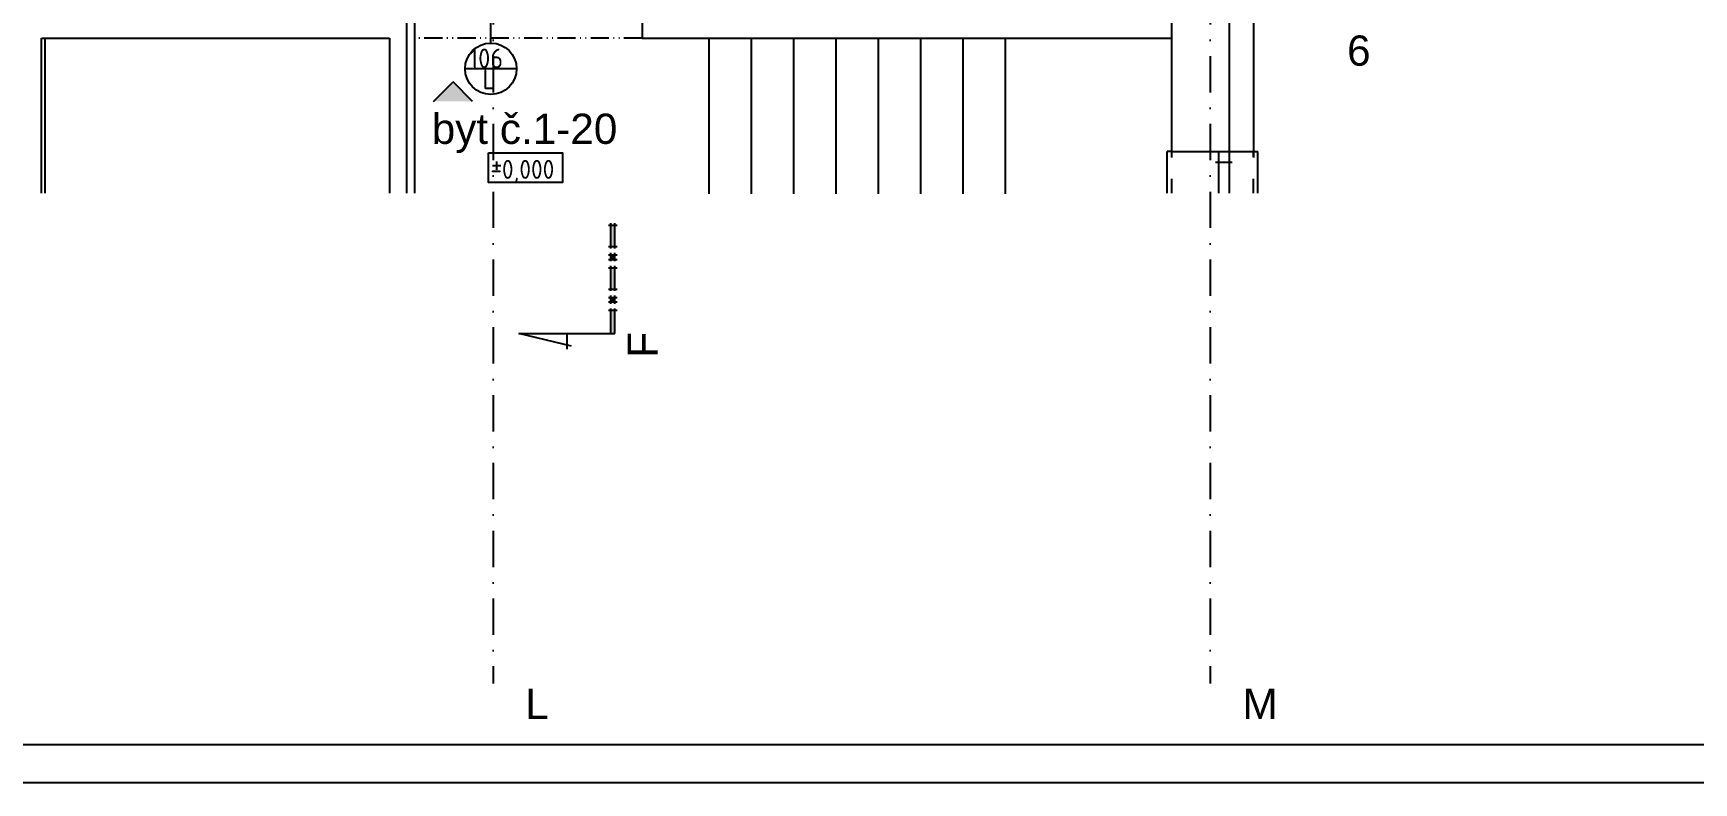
# Model space of a CAD drawing. Extents: x 4511820 to 5180432, y -1526536 to -944957.
# Drawn here: x 5148378 to 5159353, y -1317557 to -1312603 of the extents above; entities that cross this region are included whole.
import ezdxf

# ---------------------------------------------------------------- set-up
doc = ezdxf.new("R2010")
doc.units = 0
doc.header["$MEASUREMENT"] = 0
for name, pattern in [('ACAD_ISO03W100', [30, 12, -18]), ('ACAD_ISO12W100', [22, 12, -3, 0.5, -3, 0.5, -3]), ('BODKOCIARKOVANA_3', [5.6, 3, -1.3, 0, -1.3])]:
    doc.linetypes.add(name, pattern=pattern)
for name, color, linetype in [('DVERE', 45, 'CONTINUOUS'), ('MÚRY', 1, 'CONTINUOUS'), ('OKNÁ', 143, 'CONTINUOUS'), ('osi', 253, 'CONTINUOUS'), ('POPIS', 7, 'CONTINUOUS'), ('TENKÁ', 7, 'CONTINUOUS')]:
    doc.layers.add(name, color=color, linetype=linetype)
doc.styles.add('styl1', font='arial.ttf')
doc.styles.add('Style-Arial', font='arial.ttf')
doc.styles.add('STYLE1', font='isocp.shx')

msp = doc.modelspace()

# ---------------------------------------------------------------- hatches: boundary and pattern name
at = {"layer": 'TENKÁ'}
h = msp.add_hatch(color=256, dxfattribs=at)
h.dxf.hatch_style = 1
h.paths.add_polyline_path([(5151280.91, -1313054.102), (5151024.09, -1313054.102), (5151152.5, -1312925.691)])
h = msp.add_hatch(color=256, dxfattribs=at)
h.dxf.hatch_style = 1
h.paths.add_polyline_path([(5152222.5, -1314012.816), (5152196.625, -1314012.816), (5152196.625, -1313871.691), (5152222.5, -1313871.691)])
h = msp.add_hatch(color=256, dxfattribs=at)
h.dxf.hatch_style = 1
h.paths.add_polyline_path([(5152222.5, -1314097.941), (5152196.625, -1314097.941), (5152196.625, -1314067.691), (5152222.5, -1314067.691)])
h = msp.add_hatch(color=256, dxfattribs=at)
h.dxf.hatch_style = 1
h.paths.add_polyline_path([(5152222.5, -1314152.816), (5152222.5, -1314293.941), (5152196.625, -1314293.941), (5152196.625, -1314152.816)])
h = msp.add_hatch(color=256, dxfattribs=at)
h.dxf.hatch_style = 1
h.paths.add_polyline_path([(5152222.5, -1314379.066), (5152196.625, -1314379.066), (5152196.625, -1314348.816), (5152222.5, -1314348.816)])
h = msp.add_hatch(color=256, dxfattribs=at)
h.dxf.hatch_style = 1
h.paths.add_polyline_path([(5152222.5, -1314433.941), (5152222.5, -1314587.566), (5152196.625, -1314587.566), (5152196.625, -1314433.941)])

# ---------------------------------------------------------------- linework, layer by layer
at = {"layer": 'DVERE', "ltscale": 0.25}
for p, q in [((5151402.5, -1312668), (5151402.5, -1311290.691)), ((5151572.5, -1312838), (5151232.5, -1312838)), ((5151572.5, -1312838), (5151232.5, -1312838))]:
    msp.add_line(p, q, dxfattribs=at)
msp.add_circle((5151402.5, -1312838), 170, dxfattribs=at)
at = {"layer": 'MÚRY'}
for p, q in [((5156442.5, -1310615.191), (5156442.5, -1313425.191)), ((5156442.5, -1310838), (5156442.5, -1313385.191)), ((5150897.5, -1312335.191), (5150897.5, -1313661.191)), ((5152402.5, -1312335.191), (5152402.5, -1312635.191)), ((5148432.5, -1312635.191), (5150732.5, -1312635.191)), ((5152402.5, -1312635.191), (5155902.5, -1312635.191)), ((5155902.5, -1313425.191), (5155902.5, -1312635.191)), ((5155902.5, -1313385.191), (5155902.5, -1312635.191)), ((5155902.5, -1313385.191), (5156442.5, -1313385.191))]:
    msp.add_line(p, q, dxfattribs=at)
at = {"layer": 'MÚRY', "ltscale": 0.25}
for p, q in [((5148432.5, -1313661.191), (5148432.5, -1312635.191)), ((5150732.5, -1312635.191), (5150732.5, -1313661.191))]:
    msp.add_line(p, q, dxfattribs=at)
at = {"layer": 'OKNÁ', "ltscale": 0.25}
for p, q in [((5156192.5, -1313455.191), (5156302.5, -1313455.191)), ((5156192.5, -1313455.191), (5156302.5, -1313455.191)), ((5156212.5, -1313385.191), (5156212.5, -1313661.191)), ((5156282.5, -1313385.191), (5156282.5, -1313661.191))]:
    msp.add_line(p, q, dxfattribs=at)
at = {"layer": 'osi', "linetype": 'BODKOCIARKOVANA_3', "ltscale": 80}
for p, q in [((5151417.5, -1284972.097), (5151417.5, -1316900)), ((5156157.5, -1284972.097), (5156157.5, -1316900))]:
    msp.add_line(p, q, dxfattribs=at)
at = {"layer": 'TENKÁ'}
for p, q in [((5150847.5, -1313661.191), (5150847.5, -1312385.191)), ((5155902.5, -1312635.191), (5155902.5, -1312385.191)), ((5156282.5, -1312385.191), (5156282.5, -1313425.191)), ((5156282.5, -1312385.191), (5156282.5, -1313385.191)), ((5152842.5, -1312635.191), (5152842.5, -1313665.191)), ((5153122.5, -1312635.191), (5153122.5, -1313665.191)), ((5153402.5, -1312635.191), (5153402.5, -1313665.191)), ((5153682.5, -1312635.191), (5153682.5, -1313665.191)), ((5153962.5, -1312635.191), (5153962.5, -1313665.191)), ((5154242.5, -1312635.191), (5154242.5, -1313665.191)), ((5154522.5, -1312635.191), (5154522.5, -1313665.191)), ((5154802.5, -1312635.191), (5154802.5, -1313665.191)), ((5151024.09, -1313054.102), (5151152.5, -1312925.691)), ((5151280.91, -1313054.102), (5151152.5, -1312925.691)), ((5152180.375, -1313871.691), (5152237.375, -1313871.691)), ((5152196.625, -1314025.316), (5152196.625, -1313859.191)), ((5152222.5, -1314025.316), (5152222.5, -1313859.191)), ((5152180.375, -1314012.816), (5152237.375, -1314012.816)), ((5152180.375, -1314067.691), (5152237.375, -1314067.691)), ((5152180.375, -1314097.941), (5152237.375, -1314097.941)), ((5152196.625, -1314110.441), (5152196.625, -1314055.191)), ((5152222.5, -1314110.441), (5152222.5, -1314055.191)), ((5152180.375, -1314152.816), (5152237.375, -1314152.816)), ((5152196.625, -1314306.441), (5152196.625, -1314140.316)), ((5152222.5, -1314306.441), (5152222.5, -1314140.316)), ((5152180.375, -1314293.941), (5152237.375, -1314293.941)), ((5152180.375, -1314348.816), (5152237.375, -1314348.816)), ((5152196.625, -1314391.566), (5152196.625, -1314336.316)), ((5152222.5, -1314391.566), (5152222.5, -1314336.316)), ((5152180.375, -1314379.066), (5152237.375, -1314379.066)), ((5152180.375, -1314433.941), (5152237.375, -1314433.941)), ((5152196.625, -1314587.566), (5152196.625, -1314421.441)), ((5152222.5, -1314587.566), (5152222.5, -1314421.441)), ((5151587.5, -1314587.566), (5152222.5, -1314587.566)), ((5151936.125, -1314670.691), (5151587.5, -1314587.566)), ((5151905, -1314587.566), (5151905, -1314690.816))]:
    msp.add_line(p, q, dxfattribs=at)
at = {"layer": 'TENKÁ', "ltscale": 0.25}
for p, q in [((5148457.5, -1313661.191), (5148457.5, -1312635.191)), ((5155872.5, -1313661.191), (5155872.5, -1313385.191)), ((5155902.5, -1313385.191), (5155872.5, -1313385.191)), ((5156442.5, -1313385.191), (5156472.5, -1313385.191)), ((5156472.5, -1313661.191), (5156472.5, -1313385.191))]:
    msp.add_line(p, q, dxfattribs=at)
at = {"layer": 'TENKÁ', "linetype": 'ACAD_ISO12W100', "ltscale": 10}
msp.add_line((5152402.5, -1312635.191), (5150897.5, -1312635.191), dxfattribs=at)
at = {"layer": 'TENKÁ', "linetype": 'ByBlock', "ltscale": 0.25}
for p, q in [((5151413.976, -1313478.276), (5151468.273, -1313478.276)), ((5151441.125, -1313505.425), (5151441.125, -1313451.127))]:
    msp.add_line(p, q, dxfattribs=at)
at = {"layer": 'TENKÁ', "linetype": 'ACAD_ISO03W100', "ltscale": 8}
for p, q in [((5155902.5, -1313661.191), (5155902.5, -1313385.191)), ((5156442.5, -1313661.191), (5156442.5, -1313385.191))]:
    msp.add_line(p, q, dxfattribs=at)
at = {"layer": 'TENKÁ', "color": 7}
for p, q in [((5180182, -1317306.784), (5091391, -1317306.784)), ((5180432, -1317556.784), (5091141, -1317556.784))]:
    msp.add_line(p, q, dxfattribs=at)
at = {"layer": 'TENKÁ', "ltscale": 0.25}
msp.add_lwpolyline([(5151388.193, -1313394.782), (5151875.807, -1313394.782), (5151875.807, -1313590.18), (5151388.193, -1313590.18)], close=True, dxfattribs=at)

# ---------------------------------------------------------------- texts
at = {"layer": 'DVERE', "style": 'STYLE1'}
for s, p in [('106', (5151260.47, -1312834.5)), ('L', (5151347.47, -1312973.137))]:
    msp.add_text(s, height=130, dxfattribs=at).set_placement(p)
at = {"layer": 'POPIS', "color": 63, "ltscale": 0.25, "style": 'Style-Arial'}
msp.add_text('byt č.1-20', height=200, dxfattribs=at).set_placement((5151011.889, -1313334.873))
at = {"layer": 'TENKÁ', "ltscale": 0.25}
for s, height, style, p in [('6', 200, 'styl1', (5157061.554, -1312817.961)), ('-0,000', 125, 'STYLE1', (5151399.495, -1313565.705)), ('L', 200, 'styl1', (5151630.054, -1317134.5)), ('M', 200, 'styl1', (5156370.054, -1317134.5))]:
    msp.add_text(s, height=height, dxfattribs=dict(at, style=style)).set_placement(p)
at = {"layer": 'TENKÁ', "ltscale": 0.25, "style": 'styl1'}
msp.add_text('F', height=200, rotation=90, dxfattribs=at).set_placement((5152505.817, -1314747.644))

doc.saveas('drawing.dxf')
